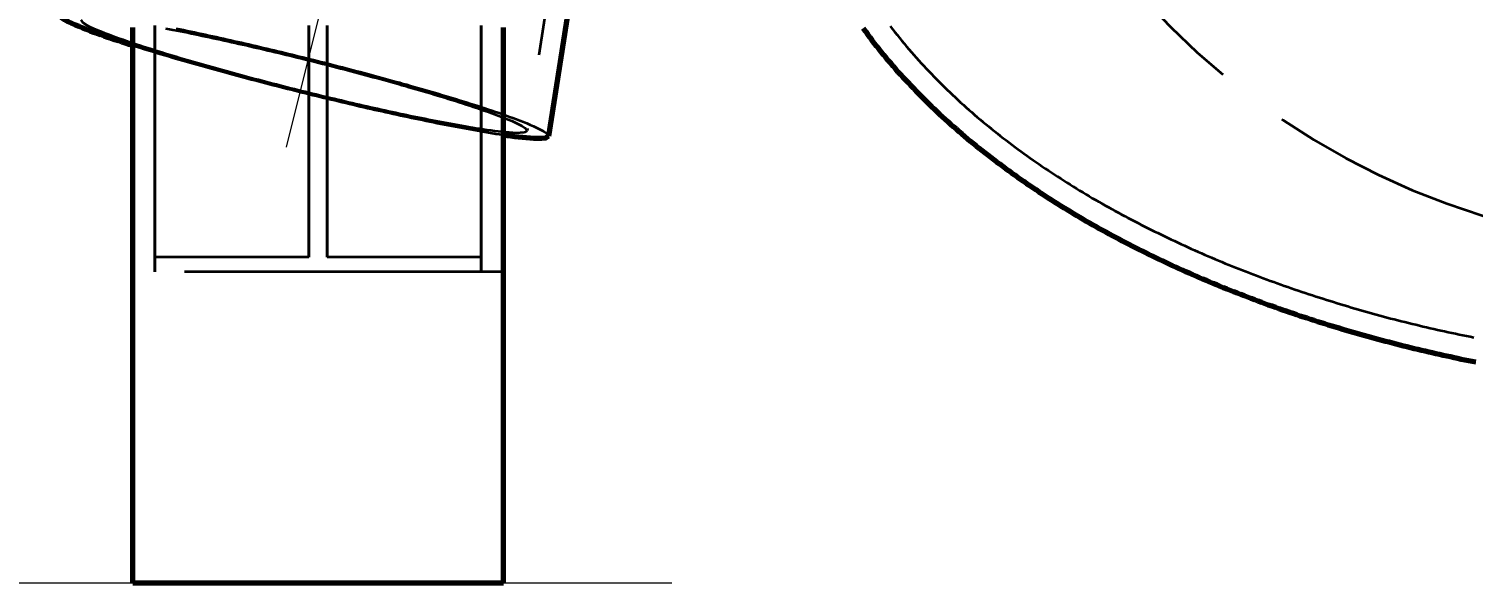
# Model space of a CAD drawing. Header units: millimetres. Extents: x 0 to 2208, y 0 to 420.
# Drawn here: x 66.48 to 85.97, y 143.77 to 151.25 of the extents above; entities that cross this region are included whole.
import ezdxf

# ---------------------------------------------------------------- set-up
doc = ezdxf.new("R2010")
doc.units = ezdxf.units.MM
doc.linetypes.add('IRAM-E-TRAZOS', pattern=[5, 4, -1])
doc.linetypes.add('IRAM-F-TRAZO-PUNTO', pattern=[20, 15, -2, 1, -2])
for name, color, linetype, lineweight in [('01-VISIBLE', 7, 'CONTINUOUS', 70), ('02-OCULTA', 4, 'IRAM-E-TRAZOS', 35), ('03-EJE', 1, 'IRAM-F-TRAZO-PUNTO', 18), ('04-COTA', 3, 'CONTINUOUS', 18)]:
    doc.layers.add(name, color=color, linetype=linetype, lineweight=lineweight)
doc.styles.add('ISO3098', font='isocpeur.ttf')
doc.dimstyles.new('FLAMA-IRAM', dxfattribs={"dimtxt": 3.5, "dimasz": 3.5, "dimexe": 2, "dimexo": 1.5, "dimgap": 1, "dimtad": 1, "dimdec": 1, "dimtxsty": 'ISO3098', "dimblk": 'IRAM_FLECHA', "dimblk1": 'IRAM_FLECHA', "dimblk2": 'IRAM_FLECHA', "dimcen": 2.5, "dimclrd": 256, "dimclre": 256, "dimclrt": 256, "dimazin": 3, "dimtfac": 1, "dimtmove": 0, "dimatfit": 3, "dimlwd": 18, "dimlwe": 18})

# ---------------------------------------------------------------- blocks, each defined once
blk = doc.blocks.new('IRAM_FLECHA')
blk.add_solid([(0, 0), (-1, 0.125), (-1, -0.125)])

msp = doc.modelspace()

# ---------------------------------------------------------------- linework, layer by layer
at = {"layer": '01-VISIBLE'}
for p, q in [((74.693, 157.496), (73.495, 149.798)), ((72.884, 143.766), (67.884, 143.766))]:
    msp.add_line(p, q, dxfattribs=at)
for points in [[(67.311, 151.218), (67.261, 151.237), (67.211, 151.257), (67.161, 151.277), (67.112, 151.299), (67.063, 151.321), (67.015, 151.344), (66.968, 151.37), (66.924, 151.4), (66.897, 151.443)], [(67.884, 151.021), (67.836, 151.036), (67.788, 151.052), (67.74, 151.068), (67.692, 151.084), (67.644, 151.1), (67.596, 151.116), (67.548, 151.132), (67.501, 151.149), (67.453, 151.166), (67.405, 151.183), (67.358, 151.2), (67.311, 151.218)], [(67.884, 143.766), (67.884, 143.841), (67.884, 143.916), (67.884, 143.991), (67.884, 144.066), (67.884, 144.141), (67.884, 144.216), (67.884, 144.291), (67.884, 144.366), (67.884, 144.441), (67.884, 144.516), (67.884, 144.591), (67.884, 144.666), (67.884, 144.741), (67.884, 144.816), (67.884, 144.891), (67.884, 144.966), (67.884, 145.041), (67.884, 145.116), (67.884, 145.191), (67.884, 145.266), (67.884, 145.341), (67.884, 145.416), (67.884, 145.491), (67.884, 145.566), (67.884, 145.641), (67.884, 145.716), (67.884, 145.791), (67.884, 145.866), (67.884, 145.941), (67.884, 146.016), (67.884, 146.091), (67.884, 146.166), (67.884, 146.241), (67.884, 146.316), (67.884, 146.391), (67.884, 146.466), (67.884, 146.541), (67.884, 146.616), (67.884, 146.691), (67.884, 146.766), (67.884, 146.841), (67.884, 146.916), (67.884, 146.991), (67.884, 147.066), (67.884, 147.141), (67.884, 147.216), (67.884, 147.291), (67.884, 147.366), (67.884, 147.441), (67.884, 147.516), (67.884, 147.591), (67.884, 147.666), (67.884, 147.741), (67.884, 147.816), (67.884, 147.891), (67.884, 147.966), (67.884, 148.041), (67.884, 148.116), (67.884, 148.191), (67.884, 148.266), (67.884, 148.341), (67.884, 148.416), (67.884, 148.491), (67.884, 148.566), (67.884, 148.641), (67.884, 148.716), (67.884, 148.791), (67.884, 148.866), (67.884, 148.941), (67.884, 149.016), (67.884, 149.091), (67.884, 149.166), (67.884, 149.241), (67.884, 149.316), (67.884, 149.391), (67.884, 149.466), (67.884, 149.541), (67.884, 149.616), (67.884, 149.691), (67.884, 149.766), (67.884, 149.841), (67.884, 149.916), (67.884, 149.991), (67.884, 150.066), (67.884, 150.141), (67.884, 150.216), (67.884, 150.291), (67.884, 150.366), (67.884, 150.441), (67.884, 150.516), (67.884, 150.591), (67.884, 150.666), (67.884, 150.741), (67.884, 150.816), (67.884, 150.891), (67.884, 150.966), (67.884, 151.041), (67.884, 151.116), (67.884, 151.191), (67.884, 151.266)], [(72.884, 143.766), (72.884, 143.841), (72.884, 143.916), (72.884, 143.991), (72.884, 144.066), (72.884, 144.141), (72.884, 144.216), (72.884, 144.291), (72.884, 144.366), (72.884, 144.441), (72.884, 144.516), (72.884, 144.591), (72.884, 144.666), (72.884, 144.741), (72.884, 144.816), (72.884, 144.891), (72.884, 144.966), (72.884, 145.041), (72.884, 145.116), (72.884, 145.191), (72.884, 145.266), (72.884, 145.341), (72.884, 145.416), (72.884, 145.491), (72.884, 145.566), (72.884, 145.641), (72.884, 145.716), (72.884, 145.791), (72.884, 145.866), (72.884, 145.941), (72.884, 146.016), (72.884, 146.091), (72.884, 146.166), (72.884, 146.241), (72.884, 146.316), (72.884, 146.391), (72.884, 146.466), (72.884, 146.541), (72.884, 146.616), (72.884, 146.691), (72.884, 146.766), (72.884, 146.841), (72.884, 146.916), (72.884, 146.991), (72.884, 147.066), (72.884, 147.141), (72.884, 147.216), (72.884, 147.291), (72.884, 147.366), (72.884, 147.441), (72.884, 147.516), (72.884, 147.591), (72.884, 147.666), (72.884, 147.741), (72.884, 147.816), (72.884, 147.891), (72.884, 147.966), (72.884, 148.041), (72.884, 148.116), (72.884, 148.191), (72.884, 148.266), (72.884, 148.341), (72.884, 148.416), (72.884, 148.491), (72.884, 148.566), (72.884, 148.641), (72.884, 148.716), (72.884, 148.791), (72.884, 148.866), (72.884, 148.941), (72.884, 149.016), (72.884, 149.091), (72.884, 149.166), (72.884, 149.241), (72.884, 149.316), (72.884, 149.391), (72.884, 149.466), (72.884, 149.541), (72.884, 149.616), (72.884, 149.691), (72.884, 149.766), (72.884, 149.841), (72.884, 149.916), (72.884, 149.991), (72.884, 150.066), (72.884, 150.141), (72.884, 150.216), (72.884, 150.291), (72.884, 150.366), (72.884, 150.441), (72.884, 150.516), (72.884, 150.591), (72.884, 150.666), (72.884, 150.741), (72.884, 150.816), (72.884, 150.891), (72.884, 150.966), (72.884, 151.041), (72.884, 151.116), (72.884, 151.191), (72.884, 151.266)], [(77.737, 151.255), (77.767, 151.215), (77.796, 151.174), (77.826, 151.134), (77.856, 151.094), (77.887, 151.055), (77.918, 151.015), (77.949, 150.976), (77.98, 150.937), (78.012, 150.898), (78.044, 150.859), (78.076, 150.821), (78.109, 150.783), (78.141, 150.745), (78.174, 150.707), (78.207, 150.669), (78.241, 150.632), (78.275, 150.595), (78.308, 150.558), (78.343, 150.521), (78.377, 150.485), (78.411, 150.449), (78.446, 150.412), (78.481, 150.377), (78.516, 150.341), (78.552, 150.305), (78.587, 150.27), (78.623, 150.235), (78.659, 150.2), (78.695, 150.166), (78.732, 150.131), (78.768, 150.097), (78.805, 150.063), (78.842, 150.029), (78.879, 149.995), (78.917, 149.962), (78.954, 149.929), (78.992, 149.896), (79.03, 149.863), (79.068, 149.83), (79.106, 149.798), (79.144, 149.765), (79.183, 149.733), (79.221, 149.702), (79.26, 149.67), (79.299, 149.638), (79.338, 149.607), (79.378, 149.576), (79.417, 149.545), (79.457, 149.515), (79.497, 149.484), (79.537, 149.454), (79.577, 149.424), (79.617, 149.394), (79.657, 149.364), (79.698, 149.335), (79.738, 149.305), (79.779, 149.276), (79.82, 149.247), (79.861, 149.218), (79.902, 149.19), (79.943, 149.161), (79.984, 149.133), (80.026, 149.105), (80.068, 149.077), (80.109, 149.049), (80.151, 149.021), (80.193, 148.994), (80.235, 148.967), (80.277, 148.94), (80.32, 148.913), (80.362, 148.886), (80.405, 148.86), (80.447, 148.833), (80.49, 148.807), (80.533, 148.781), (80.576, 148.755), (80.619, 148.729), (80.662, 148.704), (80.705, 148.679), (80.748, 148.653), (80.792, 148.628), (80.835, 148.604), (80.879, 148.579), (80.923, 148.554), (80.966, 148.53), (81.01, 148.506), (81.054, 148.482), (81.098, 148.458), (81.142, 148.434), (81.187, 148.411), (81.231, 148.387), (81.275, 148.364), (81.32, 148.341), (81.364, 148.318), (81.409, 148.295), (81.454, 148.273), (81.499, 148.25), (81.544, 148.228), (81.588, 148.206), (81.634, 148.184), (81.679, 148.162), (81.724, 148.14), (81.769, 148.119), (81.814, 148.098), (81.86, 148.076), (81.905, 148.055), (81.951, 148.034), (81.996, 148.014), (82.042, 147.993), (82.088, 147.972), (82.134, 147.952), (82.179, 147.932), (82.225, 147.912), (82.271, 147.892), (82.317, 147.872), (82.364, 147.853), (82.41, 147.833), (82.456, 147.814), (82.502, 147.795), (82.549, 147.776), (82.595, 147.757), (82.642, 147.738), (82.688, 147.72), (82.735, 147.701), (82.781, 147.683), (82.828, 147.665), (82.875, 147.647), (82.922, 147.629), (82.968, 147.611), (83.015, 147.593), (83.062, 147.576), (83.109, 147.558), (83.156, 147.541), (83.203, 147.524), (83.251, 147.507), (83.298, 147.49), (83.345, 147.474), (83.392, 147.457), (83.44, 147.441), (83.487, 147.424), (83.535, 147.408), (83.582, 147.392), (83.63, 147.376), (83.677, 147.361), (83.725, 147.345), (83.772, 147.33), (83.82, 147.314), (83.868, 147.299), (83.916, 147.284), (83.963, 147.269), (84.011, 147.254), (84.059, 147.239), (84.107, 147.225), (84.155, 147.21), (84.203, 147.196), (84.251, 147.182), (84.299, 147.168), (84.347, 147.154), (84.396, 147.14), (84.444, 147.126), (84.492, 147.112), (84.54, 147.099), (84.589, 147.086), (84.637, 147.072), (84.685, 147.059), (84.734, 147.046), (84.782, 147.034), (84.831, 147.021), (84.879, 147.008), (84.928, 146.996), (84.976, 146.983), (85.025, 146.971), (85.073, 146.959), (85.122, 146.947), (85.171, 146.935), (85.219, 146.923), (85.268, 146.912), (85.317, 146.9), (85.366, 146.889), (85.415, 146.877), (85.463, 146.866), (85.512, 146.855), (85.561, 146.844), (85.61, 146.833), (85.659, 146.823), (85.708, 146.812), (85.757, 146.802), (85.806, 146.791), (85.855, 146.781), (85.904, 146.771), (85.953, 146.761), (86.002, 146.751)], [(73.495, 149.798), (73.453, 149.773), (73.401, 149.767), (73.349, 149.766), (73.297, 149.768), (73.245, 149.771), (73.194, 149.775), (73.142, 149.78), (73.09, 149.786), (73.039, 149.792), (72.987, 149.798), (72.936, 149.805), (72.884, 149.813)]]:
    msp.add_lwpolyline(points, dxfattribs=at)
at = {"layer": '02-OCULTA'}
for p, q in [((76.284, 169.665), (73.204, 149.87)), ((70.259, 148.166), (68.184, 148.166)), ((72.584, 148.166), (70.509, 148.166)), ((72.884, 147.966), (67.884, 147.966)), ((72.584, 147.966), (68.184, 147.966))]:
    msp.add_line(p, q, dxfattribs=at)
for points in [[(67.565, 151.165), (67.514, 151.185), (67.463, 151.205), (67.412, 151.226), (67.362, 151.249), (67.312, 151.272), (67.264, 151.298), (67.217, 151.327), (67.188, 151.37)], [(67.884, 151.266), (67.884, 151.191), (67.884, 151.116), (67.884, 151.041), (67.884, 150.966), (67.884, 150.891), (67.884, 150.816), (67.884, 150.741), (67.884, 150.666), (67.884, 150.591), (67.884, 150.516), (67.884, 150.441), (67.884, 150.366), (67.884, 150.291), (67.884, 150.216), (67.884, 150.141), (67.884, 150.066), (67.884, 149.991), (67.884, 149.916), (67.884, 149.841), (67.884, 149.766), (67.884, 149.691), (67.884, 149.616), (67.884, 149.541), (67.884, 149.466), (67.884, 149.391), (67.884, 149.316), (67.884, 149.241), (67.884, 149.166), (67.884, 149.091), (67.884, 149.016), (67.884, 148.941), (67.884, 148.866), (67.884, 148.791), (67.884, 148.716), (67.884, 148.641), (67.884, 148.566), (67.884, 148.491), (67.884, 148.416), (67.884, 148.341), (67.884, 148.266), (67.884, 148.191), (67.884, 148.116), (67.884, 148.041), (67.884, 147.966), (67.884, 147.891), (67.884, 147.816), (67.884, 147.741), (67.884, 147.666), (67.884, 147.591), (67.884, 147.516), (67.884, 147.441), (67.884, 147.366), (67.884, 147.291), (67.884, 147.216), (67.884, 147.141), (67.884, 147.066), (67.884, 146.991), (67.884, 146.916), (67.884, 146.841), (67.884, 146.766), (67.884, 146.691), (67.884, 146.616), (67.884, 146.541), (67.884, 146.466), (67.884, 146.391), (67.884, 146.316), (67.884, 146.241), (67.884, 146.166), (67.884, 146.091), (67.884, 146.016), (67.884, 145.941), (67.884, 145.866), (67.884, 145.791), (67.884, 145.716), (67.884, 145.641), (67.884, 145.566), (67.884, 145.491), (67.884, 145.416), (67.884, 145.341), (67.884, 145.266), (67.884, 145.191), (67.884, 145.116), (67.884, 145.041), (67.884, 144.966), (67.884, 144.891), (67.884, 144.816), (67.884, 144.741), (67.884, 144.666), (67.884, 144.591), (67.884, 144.516), (67.884, 144.441), (67.884, 144.366), (67.884, 144.291), (67.884, 144.216), (67.884, 144.141), (67.884, 144.066), (67.884, 143.991), (67.884, 143.916), (67.884, 143.841), (67.884, 143.766)], [(67.884, 147.966), (67.884, 148.02), (67.884, 148.074), (67.884, 148.128), (67.884, 148.182), (67.884, 148.236), (67.884, 148.29), (67.884, 148.344), (67.884, 148.398), (67.884, 148.452), (67.884, 148.506), (67.884, 148.56), (67.884, 148.614), (67.884, 148.668), (67.884, 148.722), (67.884, 148.776), (67.884, 148.83), (67.884, 148.884), (67.884, 148.938), (67.884, 148.992), (67.884, 149.046), (67.884, 149.1), (67.884, 149.154), (67.884, 149.208), (67.884, 149.262), (67.884, 149.316), (67.884, 149.37), (67.884, 149.424), (67.884, 149.478), (67.884, 149.532), (67.884, 149.586), (67.884, 149.64), (67.884, 149.694), (67.884, 149.748), (67.884, 149.802), (67.884, 149.856), (67.884, 149.91), (67.884, 149.964), (67.884, 150.018), (67.884, 150.072), (67.884, 150.126), (67.884, 150.18), (67.884, 150.234), (67.884, 150.288), (67.884, 150.342), (67.884, 150.396), (67.884, 150.45), (67.884, 150.504), (67.884, 150.558), (67.884, 150.612), (67.884, 150.666), (67.884, 150.72), (67.884, 150.774), (67.884, 150.828), (67.884, 150.882), (67.884, 150.936), (67.884, 150.99), (67.884, 151.044), (67.884, 151.098), (67.884, 151.152), (67.884, 151.206), (67.884, 151.26)], [(67.884, 151.26), (67.884, 151.206), (67.884, 151.152), (67.884, 151.098), (67.884, 151.044), (67.884, 150.99), (67.884, 150.936), (67.884, 150.882), (67.884, 150.828), (67.884, 150.774), (67.884, 150.72), (67.884, 150.666), (67.884, 150.612), (67.884, 150.558), (67.884, 150.504), (67.884, 150.45), (67.884, 150.396), (67.884, 150.342), (67.884, 150.288), (67.884, 150.234), (67.884, 150.18), (67.884, 150.126), (67.884, 150.072), (67.884, 150.018), (67.884, 149.964), (67.884, 149.91), (67.884, 149.856), (67.884, 149.802), (67.884, 149.748), (67.884, 149.694), (67.884, 149.64), (67.884, 149.586), (67.884, 149.532), (67.884, 149.478), (67.884, 149.424), (67.884, 149.37), (67.884, 149.316), (67.884, 149.262), (67.884, 149.208), (67.884, 149.154), (67.884, 149.1), (67.884, 149.046), (67.884, 148.992), (67.884, 148.938), (67.884, 148.884), (67.884, 148.83), (67.884, 148.776), (67.884, 148.722), (67.884, 148.668), (67.884, 148.614), (67.884, 148.56), (67.884, 148.506), (67.884, 148.452), (67.884, 148.398), (67.884, 148.344), (67.884, 148.29), (67.884, 148.236), (67.884, 148.182), (67.884, 148.128), (67.884, 148.074), (67.884, 148.02), (67.884, 147.966)], [(68.184, 148.166), (68.184, 148.219), (68.184, 148.272), (68.184, 148.325), (68.184, 148.378), (68.184, 148.431), (68.184, 148.484), (68.184, 148.537), (68.184, 148.59), (68.184, 148.643), (68.184, 148.696), (68.184, 148.749), (68.184, 148.802), (68.184, 148.855), (68.184, 148.908), (68.184, 148.961), (68.184, 149.014), (68.184, 149.067), (68.184, 149.12), (68.184, 149.173), (68.184, 149.226), (68.184, 149.279), (68.184, 149.332), (68.184, 149.385), (68.184, 149.438), (68.184, 149.491), (68.184, 149.544), (68.184, 149.597), (68.184, 149.65), (68.184, 149.703), (68.184, 149.756), (68.184, 149.809), (68.184, 149.862), (68.184, 149.915), (68.184, 149.968), (68.184, 150.021), (68.184, 150.074), (68.184, 150.127), (68.184, 150.18), (68.184, 150.233), (68.184, 150.286), (68.184, 150.339), (68.184, 150.392), (68.184, 150.445), (68.184, 150.498), (68.184, 150.551), (68.184, 150.604), (68.184, 150.657), (68.184, 150.71), (68.184, 150.763), (68.184, 150.816), (68.184, 150.869), (68.184, 150.922), (68.184, 150.975), (68.184, 151.028), (68.184, 151.081), (68.184, 151.134), (68.184, 151.187), (68.184, 151.24), (68.184, 151.293)], [(68.184, 151.293), (68.184, 151.24), (68.184, 151.187), (68.184, 151.134), (68.184, 151.081), (68.184, 151.028), (68.184, 150.975), (68.184, 150.922), (68.184, 150.869), (68.184, 150.816), (68.184, 150.763), (68.184, 150.71), (68.184, 150.657), (68.184, 150.604), (68.184, 150.551), (68.184, 150.498), (68.184, 150.445), (68.184, 150.392), (68.184, 150.339), (68.184, 150.286), (68.184, 150.233), (68.184, 150.18), (68.184, 150.127), (68.184, 150.074), (68.184, 150.021), (68.184, 149.968), (68.184, 149.915), (68.184, 149.862), (68.184, 149.809), (68.184, 149.756), (68.184, 149.703), (68.184, 149.65), (68.184, 149.597), (68.184, 149.544), (68.184, 149.491), (68.184, 149.438), (68.184, 149.385), (68.184, 149.332), (68.184, 149.279), (68.184, 149.226), (68.184, 149.173), (68.184, 149.12), (68.184, 149.067), (68.184, 149.014), (68.184, 148.961), (68.184, 148.908), (68.184, 148.855), (68.184, 148.802), (68.184, 148.749), (68.184, 148.696), (68.184, 148.643), (68.184, 148.59), (68.184, 148.537), (68.184, 148.484), (68.184, 148.431), (68.184, 148.378), (68.184, 148.325), (68.184, 148.272), (68.184, 148.219), (68.184, 148.166)], [(68.184, 147.966), (68.184, 148.02), (68.184, 148.074), (68.184, 148.128), (68.184, 148.182), (68.184, 148.236), (68.184, 148.29), (68.184, 148.344), (68.184, 148.398), (68.184, 148.452), (68.184, 148.506), (68.184, 148.56), (68.184, 148.614), (68.184, 148.668), (68.184, 148.722), (68.184, 148.776), (68.184, 148.83), (68.184, 148.884), (68.184, 148.938), (68.184, 148.992), (68.184, 149.046), (68.184, 149.1), (68.184, 149.154), (68.184, 149.208), (68.184, 149.262), (68.184, 149.316), (68.184, 149.37), (68.184, 149.424), (68.184, 149.478), (68.184, 149.532), (68.184, 149.586), (68.184, 149.64), (68.184, 149.694), (68.184, 149.748), (68.184, 149.802), (68.184, 149.856), (68.184, 149.91), (68.184, 149.964), (68.184, 150.018), (68.184, 150.072), (68.184, 150.126), (68.184, 150.18), (68.184, 150.234), (68.184, 150.288), (68.184, 150.342), (68.184, 150.396), (68.184, 150.45), (68.184, 150.504), (68.184, 150.558), (68.184, 150.612), (68.184, 150.666), (68.184, 150.72), (68.184, 150.774), (68.184, 150.828), (68.184, 150.882), (68.184, 150.936), (68.184, 150.99), (68.184, 151.044), (68.184, 151.098), (68.184, 151.152), (68.184, 151.206), (68.184, 151.26)], [(68.184, 151.26), (68.184, 151.206), (68.184, 151.152), (68.184, 151.098), (68.184, 151.044), (68.184, 150.99), (68.184, 150.936), (68.184, 150.882), (68.184, 150.828), (68.184, 150.774), (68.184, 150.72), (68.184, 150.666), (68.184, 150.612), (68.184, 150.558), (68.184, 150.504), (68.184, 150.45), (68.184, 150.396), (68.184, 150.342), (68.184, 150.288), (68.184, 150.234), (68.184, 150.18), (68.184, 150.126), (68.184, 150.072), (68.184, 150.018), (68.184, 149.964), (68.184, 149.91), (68.184, 149.856), (68.184, 149.802), (68.184, 149.748), (68.184, 149.694), (68.184, 149.64), (68.184, 149.586), (68.184, 149.532), (68.184, 149.478), (68.184, 149.424), (68.184, 149.37), (68.184, 149.316), (68.184, 149.262), (68.184, 149.208), (68.184, 149.154), (68.184, 149.1), (68.184, 149.046), (68.184, 148.992), (68.184, 148.938), (68.184, 148.884), (68.184, 148.83), (68.184, 148.776), (68.184, 148.722), (68.184, 148.668), (68.184, 148.614), (68.184, 148.56), (68.184, 148.506), (68.184, 148.452), (68.184, 148.398), (68.184, 148.344), (68.184, 148.29), (68.184, 148.236), (68.184, 148.182), (68.184, 148.128), (68.184, 148.074), (68.184, 148.02), (68.184, 147.966)], [(68.329, 151.254), (68.379, 151.245), (68.428, 151.235), (68.478, 151.225), (68.527, 151.216), (68.577, 151.206), (68.626, 151.196), (68.675, 151.186), (68.725, 151.175), (68.774, 151.165), (68.823, 151.155), (68.873, 151.144), (68.922, 151.134), (68.971, 151.123), (69.02, 151.113), (69.07, 151.102), (69.119, 151.091), (69.168, 151.08), (69.217, 151.069), (69.267, 151.058), (69.316, 151.047), (69.365, 151.036), (69.414, 151.025), (69.463, 151.014), (69.512, 151.002), (69.561, 150.991), (69.61, 150.98), (69.66, 150.968), (69.709, 150.957), (69.758, 150.945), (69.807, 150.933), (69.856, 150.922), (69.905, 150.91), (69.954, 150.898), (70.003, 150.886), (70.052, 150.874), (70.101, 150.862), (70.149, 150.85), (70.198, 150.838), (70.247, 150.826), (70.296, 150.814), (70.345, 150.801), (70.394, 150.789), (70.443, 150.777), (70.492, 150.764), (70.54, 150.752), (70.589, 150.739), (70.638, 150.726), (70.687, 150.714), (70.736, 150.701), (70.784, 150.688), (70.833, 150.675), (70.882, 150.663), (70.931, 150.65), (70.979, 150.637), (71.028, 150.624), (71.077, 150.61), (71.125, 150.597), (71.174, 150.584), (71.222, 150.571), (71.271, 150.557), (71.32, 150.544), (71.368, 150.53), (71.417, 150.517), (71.465, 150.503), (71.514, 150.489), (71.562, 150.476), (71.611, 150.462), (71.659, 150.448), (71.707, 150.434), (71.756, 150.42), (71.804, 150.406), (71.853, 150.391), (71.901, 150.377), (71.949, 150.362), (71.997, 150.348), (72.046, 150.333), (72.094, 150.319), (72.142, 150.304), (72.19, 150.289), (72.238, 150.274), (72.286, 150.258), (72.334, 150.243), (72.382, 150.227), (72.43, 150.212), (72.478, 150.196), (72.526, 150.18), (72.573, 150.164), (72.621, 150.147), (72.669, 150.131), (72.716, 150.114), (72.763, 150.096), (72.811, 150.079), (72.858, 150.061), (72.905, 150.043), (72.951, 150.024), (72.998, 150.004), (73.044, 149.983), (73.089, 149.961), (73.134, 149.938), (73.176, 149.91), (73.204, 149.87)], [(68.472, 151.252), (68.521, 151.242), (68.57, 151.232), (68.619, 151.222), (68.668, 151.211), (68.717, 151.201), (68.766, 151.191), (68.815, 151.18), (68.864, 151.17), (68.913, 151.159), (68.962, 151.148), (69.01, 151.138), (69.059, 151.127), (69.108, 151.116), (69.157, 151.105), (69.206, 151.094), (69.255, 151.083), (69.303, 151.072), (69.352, 151.061), (69.401, 151.05), (69.45, 151.039), (69.498, 151.027), (69.547, 151.016), (69.596, 151.005), (69.645, 150.993), (69.693, 150.982), (69.742, 150.97), (69.791, 150.958), (69.839, 150.947), (69.888, 150.935), (69.936, 150.923), (69.985, 150.912), (70.034, 150.9), (70.082, 150.888), (70.131, 150.876), (70.179, 150.864), (70.228, 150.852), (70.277, 150.84), (70.325, 150.828), (70.374, 150.815), (70.422, 150.803), (70.471, 150.791), (70.519, 150.778), (70.568, 150.766), (70.616, 150.754), (70.664, 150.741), (70.713, 150.729), (70.761, 150.716), (70.81, 150.703), (70.858, 150.691), (70.906, 150.678), (70.955, 150.665), (71.003, 150.652), (71.052, 150.639), (71.1, 150.626), (71.148, 150.613), (71.196, 150.6), (71.245, 150.587), (71.293, 150.574), (71.341, 150.561), (71.389, 150.547), (71.438, 150.534), (71.486, 150.521), (71.534, 150.507), (71.582, 150.494), (71.63, 150.48), (71.678, 150.466), (71.727, 150.453), (71.775, 150.439), (71.823, 150.425), (71.871, 150.411), (71.919, 150.397), (71.967, 150.383), (72.015, 150.369), (72.063, 150.354), (72.111, 150.34), (72.159, 150.326), (72.206, 150.311), (72.254, 150.297), (72.302, 150.282), (72.35, 150.267), (72.398, 150.252), (72.445, 150.237), (72.493, 150.222), (72.541, 150.207), (72.588, 150.191), (72.636, 150.176), (72.683, 150.16), (72.731, 150.144), (72.778, 150.128), (72.826, 150.112), (72.873, 150.096), (72.92, 150.079), (72.967, 150.062), (73.014, 150.045), (73.061, 150.028), (73.108, 150.01), (73.154, 149.992), (73.201, 149.973), (73.247, 149.954), (73.293, 149.934), (73.338, 149.913), (73.383, 149.891), (73.427, 149.866), (73.468, 149.838), (73.495, 149.798)], [(70.259, 148.166), (70.259, 148.219), (70.259, 148.272), (70.259, 148.325), (70.259, 148.378), (70.259, 148.431), (70.259, 148.484), (70.259, 148.537), (70.259, 148.59), (70.259, 148.643), (70.259, 148.696), (70.259, 148.749), (70.259, 148.802), (70.259, 148.855), (70.259, 148.908), (70.259, 148.961), (70.259, 149.014), (70.259, 149.067), (70.259, 149.12), (70.259, 149.173), (70.259, 149.226), (70.259, 149.279), (70.259, 149.332), (70.259, 149.385), (70.259, 149.438), (70.259, 149.491), (70.259, 149.544), (70.259, 149.597), (70.259, 149.65), (70.259, 149.703), (70.259, 149.756), (70.259, 149.809), (70.259, 149.862), (70.259, 149.915), (70.259, 149.968), (70.259, 150.021), (70.259, 150.074), (70.259, 150.127), (70.259, 150.18), (70.259, 150.233), (70.259, 150.286), (70.259, 150.339), (70.259, 150.392), (70.259, 150.445), (70.259, 150.498), (70.259, 150.551), (70.259, 150.604), (70.259, 150.657), (70.259, 150.71), (70.259, 150.763), (70.259, 150.816), (70.259, 150.869), (70.259, 150.922), (70.259, 150.975), (70.259, 151.028), (70.259, 151.081), (70.259, 151.134), (70.259, 151.187), (70.259, 151.24), (70.259, 151.293)], [(70.259, 151.293), (70.259, 151.24), (70.259, 151.187), (70.259, 151.134), (70.259, 151.081), (70.259, 151.028), (70.259, 150.975), (70.259, 150.922), (70.259, 150.869), (70.259, 150.816), (70.259, 150.763), (70.259, 150.71), (70.259, 150.657), (70.259, 150.604), (70.259, 150.551), (70.259, 150.498), (70.259, 150.445), (70.259, 150.392), (70.259, 150.339), (70.259, 150.286), (70.259, 150.233), (70.259, 150.18), (70.259, 150.127), (70.259, 150.074), (70.259, 150.021), (70.259, 149.968), (70.259, 149.915), (70.259, 149.862), (70.259, 149.809), (70.259, 149.756), (70.259, 149.703), (70.259, 149.65), (70.259, 149.597), (70.259, 149.544), (70.259, 149.491), (70.259, 149.438), (70.259, 149.385), (70.259, 149.332), (70.259, 149.279), (70.259, 149.226), (70.259, 149.173), (70.259, 149.12), (70.259, 149.067), (70.259, 149.014), (70.259, 148.961), (70.259, 148.908), (70.259, 148.855), (70.259, 148.802), (70.259, 148.749), (70.259, 148.696), (70.259, 148.643), (70.259, 148.59), (70.259, 148.537), (70.259, 148.484), (70.259, 148.431), (70.259, 148.378), (70.259, 148.325), (70.259, 148.272), (70.259, 148.219), (70.259, 148.166)], [(70.509, 148.166), (70.509, 148.219), (70.509, 148.272), (70.509, 148.325), (70.509, 148.378), (70.509, 148.431), (70.509, 148.484), (70.509, 148.537), (70.509, 148.59), (70.509, 148.643), (70.509, 148.696), (70.509, 148.749), (70.509, 148.802), (70.509, 148.855), (70.509, 148.908), (70.509, 148.961), (70.509, 149.014), (70.509, 149.067), (70.509, 149.12), (70.509, 149.173), (70.509, 149.226), (70.509, 149.279), (70.509, 149.332), (70.509, 149.385), (70.509, 149.438), (70.509, 149.491), (70.509, 149.544), (70.509, 149.597), (70.509, 149.65), (70.509, 149.703), (70.509, 149.756), (70.509, 149.809), (70.509, 149.862), (70.509, 149.915), (70.509, 149.968), (70.509, 150.021), (70.509, 150.074), (70.509, 150.127), (70.509, 150.18), (70.509, 150.233), (70.509, 150.286), (70.509, 150.339), (70.509, 150.392), (70.509, 150.445), (70.509, 150.498), (70.509, 150.551), (70.509, 150.604), (70.509, 150.657), (70.509, 150.71), (70.509, 150.763), (70.509, 150.816), (70.509, 150.869), (70.509, 150.922), (70.509, 150.975), (70.509, 151.028), (70.509, 151.081), (70.509, 151.134), (70.509, 151.187), (70.509, 151.24), (70.509, 151.293)], [(70.509, 151.293), (70.509, 151.24), (70.509, 151.187), (70.509, 151.134), (70.509, 151.081), (70.509, 151.028), (70.509, 150.975), (70.509, 150.922), (70.509, 150.869), (70.509, 150.816), (70.509, 150.763), (70.509, 150.71), (70.509, 150.657), (70.509, 150.604), (70.509, 150.551), (70.509, 150.498), (70.509, 150.445), (70.509, 150.392), (70.509, 150.339), (70.509, 150.286), (70.509, 150.233), (70.509, 150.18), (70.509, 150.127), (70.509, 150.074), (70.509, 150.021), (70.509, 149.968), (70.509, 149.915), (70.509, 149.862), (70.509, 149.809), (70.509, 149.756), (70.509, 149.703), (70.509, 149.65), (70.509, 149.597), (70.509, 149.544), (70.509, 149.491), (70.509, 149.438), (70.509, 149.385), (70.509, 149.332), (70.509, 149.279), (70.509, 149.226), (70.509, 149.173), (70.509, 149.12), (70.509, 149.067), (70.509, 149.014), (70.509, 148.961), (70.509, 148.908), (70.509, 148.855), (70.509, 148.802), (70.509, 148.749), (70.509, 148.696), (70.509, 148.643), (70.509, 148.59), (70.509, 148.537), (70.509, 148.484), (70.509, 148.431), (70.509, 148.378), (70.509, 148.325), (70.509, 148.272), (70.509, 148.219), (70.509, 148.166)], [(72.584, 148.166), (72.584, 148.219), (72.584, 148.272), (72.584, 148.325), (72.584, 148.378), (72.584, 148.431), (72.584, 148.484), (72.584, 148.537), (72.584, 148.59), (72.584, 148.643), (72.584, 148.696), (72.584, 148.749), (72.584, 148.802), (72.584, 148.855), (72.584, 148.908), (72.584, 148.961), (72.584, 149.014), (72.584, 149.067), (72.584, 149.12), (72.584, 149.173), (72.584, 149.226), (72.584, 149.279), (72.584, 149.332), (72.584, 149.385), (72.584, 149.438), (72.584, 149.491), (72.584, 149.544), (72.584, 149.597), (72.584, 149.65), (72.584, 149.703), (72.584, 149.756), (72.584, 149.809), (72.584, 149.862), (72.584, 149.915), (72.584, 149.968), (72.584, 150.021), (72.584, 150.074), (72.584, 150.127), (72.584, 150.18), (72.584, 150.233), (72.584, 150.286), (72.584, 150.339), (72.584, 150.392), (72.584, 150.445), (72.584, 150.498), (72.584, 150.551), (72.584, 150.604), (72.584, 150.657), (72.584, 150.71), (72.584, 150.763), (72.584, 150.816), (72.584, 150.869), (72.584, 150.922), (72.584, 150.975), (72.584, 151.028), (72.584, 151.081), (72.584, 151.134), (72.584, 151.187), (72.584, 151.24), (72.584, 151.293)], [(72.584, 151.293), (72.584, 151.24), (72.584, 151.187), (72.584, 151.134), (72.584, 151.081), (72.584, 151.028), (72.584, 150.975), (72.584, 150.922), (72.584, 150.869), (72.584, 150.816), (72.584, 150.763), (72.584, 150.71), (72.584, 150.657), (72.584, 150.604), (72.584, 150.551), (72.584, 150.498), (72.584, 150.445), (72.584, 150.392), (72.584, 150.339), (72.584, 150.286), (72.584, 150.233), (72.584, 150.18), (72.584, 150.127), (72.584, 150.074), (72.584, 150.021), (72.584, 149.968), (72.584, 149.915), (72.584, 149.862), (72.584, 149.809), (72.584, 149.756), (72.584, 149.703), (72.584, 149.65), (72.584, 149.597), (72.584, 149.544), (72.584, 149.491), (72.584, 149.438), (72.584, 149.385), (72.584, 149.332), (72.584, 149.279), (72.584, 149.226), (72.584, 149.173), (72.584, 149.12), (72.584, 149.067), (72.584, 149.014), (72.584, 148.961), (72.584, 148.908), (72.584, 148.855), (72.584, 148.802), (72.584, 148.749), (72.584, 148.696), (72.584, 148.643), (72.584, 148.59), (72.584, 148.537), (72.584, 148.484), (72.584, 148.431), (72.584, 148.378), (72.584, 148.325), (72.584, 148.272), (72.584, 148.219), (72.584, 148.166)], [(72.584, 147.966), (72.584, 148.02), (72.584, 148.074), (72.584, 148.128), (72.584, 148.182), (72.584, 148.236), (72.584, 148.29), (72.584, 148.344), (72.584, 148.398), (72.584, 148.452), (72.584, 148.506), (72.584, 148.56), (72.584, 148.614), (72.584, 148.668), (72.584, 148.722), (72.584, 148.776), (72.584, 148.83), (72.584, 148.884), (72.584, 148.938), (72.584, 148.992), (72.584, 149.046), (72.584, 149.1), (72.584, 149.154), (72.584, 149.208), (72.584, 149.262), (72.584, 149.316), (72.584, 149.37), (72.584, 149.424), (72.584, 149.478), (72.584, 149.532), (72.584, 149.586), (72.584, 149.64), (72.584, 149.694), (72.584, 149.748), (72.584, 149.802), (72.584, 149.856), (72.584, 149.91), (72.584, 149.964), (72.584, 150.018), (72.584, 150.072), (72.584, 150.126), (72.584, 150.18), (72.584, 150.234), (72.584, 150.288), (72.584, 150.342), (72.584, 150.396), (72.584, 150.45), (72.584, 150.504), (72.584, 150.558), (72.584, 150.612), (72.584, 150.666), (72.584, 150.72), (72.584, 150.774), (72.584, 150.828), (72.584, 150.882), (72.584, 150.936), (72.584, 150.99), (72.584, 151.044), (72.584, 151.098), (72.584, 151.152), (72.584, 151.206), (72.584, 151.26)], [(72.584, 151.26), (72.584, 151.206), (72.584, 151.152), (72.584, 151.098), (72.584, 151.044), (72.584, 150.99), (72.584, 150.936), (72.584, 150.882), (72.584, 150.828), (72.584, 150.774), (72.584, 150.72), (72.584, 150.666), (72.584, 150.612), (72.584, 150.558), (72.584, 150.504), (72.584, 150.45), (72.584, 150.396), (72.584, 150.342), (72.584, 150.288), (72.584, 150.234), (72.584, 150.18), (72.584, 150.126), (72.584, 150.072), (72.584, 150.018), (72.584, 149.964), (72.584, 149.91), (72.584, 149.856), (72.584, 149.802), (72.584, 149.748), (72.584, 149.694), (72.584, 149.64), (72.584, 149.586), (72.584, 149.532), (72.584, 149.478), (72.584, 149.424), (72.584, 149.37), (72.584, 149.316), (72.584, 149.262), (72.584, 149.208), (72.584, 149.154), (72.584, 149.1), (72.584, 149.046), (72.584, 148.992), (72.584, 148.938), (72.584, 148.884), (72.584, 148.83), (72.584, 148.776), (72.584, 148.722), (72.584, 148.668), (72.584, 148.614), (72.584, 148.56), (72.584, 148.506), (72.584, 148.452), (72.584, 148.398), (72.584, 148.344), (72.584, 148.29), (72.584, 148.236), (72.584, 148.182), (72.584, 148.128), (72.584, 148.074), (72.584, 148.02), (72.584, 147.966)], [(72.884, 151.266), (72.884, 151.191), (72.884, 151.116), (72.884, 151.041), (72.884, 150.966), (72.884, 150.891), (72.884, 150.816), (72.884, 150.741), (72.884, 150.666), (72.884, 150.591), (72.884, 150.516), (72.884, 150.441), (72.884, 150.366), (72.884, 150.291), (72.884, 150.216), (72.884, 150.141), (72.884, 150.066), (72.884, 149.991), (72.884, 149.916), (72.884, 149.841), (72.884, 149.766), (72.884, 149.691), (72.884, 149.616), (72.884, 149.541), (72.884, 149.466), (72.884, 149.391), (72.884, 149.316), (72.884, 149.241), (72.884, 149.166), (72.884, 149.091), (72.884, 149.016), (72.884, 148.941), (72.884, 148.866), (72.884, 148.791), (72.884, 148.716), (72.884, 148.641), (72.884, 148.566), (72.884, 148.491), (72.884, 148.416), (72.884, 148.341), (72.884, 148.266), (72.884, 148.191), (72.884, 148.116), (72.884, 148.041), (72.884, 147.966), (72.884, 147.891), (72.884, 147.816), (72.884, 147.741), (72.884, 147.666), (72.884, 147.591), (72.884, 147.516), (72.884, 147.441), (72.884, 147.366), (72.884, 147.291), (72.884, 147.216), (72.884, 147.141), (72.884, 147.066), (72.884, 146.991), (72.884, 146.916), (72.884, 146.841), (72.884, 146.766), (72.884, 146.691), (72.884, 146.616), (72.884, 146.541), (72.884, 146.466), (72.884, 146.391), (72.884, 146.316), (72.884, 146.241), (72.884, 146.166), (72.884, 146.091), (72.884, 146.016), (72.884, 145.941), (72.884, 145.866), (72.884, 145.791), (72.884, 145.716), (72.884, 145.641), (72.884, 145.566), (72.884, 145.491), (72.884, 145.416), (72.884, 145.341), (72.884, 145.266), (72.884, 145.191), (72.884, 145.116), (72.884, 145.041), (72.884, 144.966), (72.884, 144.891), (72.884, 144.816), (72.884, 144.741), (72.884, 144.666), (72.884, 144.591), (72.884, 144.516), (72.884, 144.441), (72.884, 144.366), (72.884, 144.291), (72.884, 144.216), (72.884, 144.141), (72.884, 144.066), (72.884, 143.991), (72.884, 143.916), (72.884, 143.841), (72.884, 143.766)], [(72.884, 147.966), (72.884, 148.02), (72.884, 148.074), (72.884, 148.128), (72.884, 148.182), (72.884, 148.236), (72.884, 148.29), (72.884, 148.344), (72.884, 148.398), (72.884, 148.452), (72.884, 148.506), (72.884, 148.56), (72.884, 148.614), (72.884, 148.668), (72.884, 148.722), (72.884, 148.776), (72.884, 148.83), (72.884, 148.884), (72.884, 148.938), (72.884, 148.992), (72.884, 149.046), (72.884, 149.1), (72.884, 149.154), (72.884, 149.208), (72.884, 149.262), (72.884, 149.316), (72.884, 149.37), (72.884, 149.424), (72.884, 149.478), (72.884, 149.532), (72.884, 149.586), (72.884, 149.64), (72.884, 149.694), (72.884, 149.748), (72.884, 149.802), (72.884, 149.856), (72.884, 149.91), (72.884, 149.964), (72.884, 150.018), (72.884, 150.072), (72.884, 150.126), (72.884, 150.18), (72.884, 150.234), (72.884, 150.288), (72.884, 150.342), (72.884, 150.396), (72.884, 150.45), (72.884, 150.504), (72.884, 150.558), (72.884, 150.612), (72.884, 150.666), (72.884, 150.72), (72.884, 150.774), (72.884, 150.828), (72.884, 150.882), (72.884, 150.936), (72.884, 150.99), (72.884, 151.044), (72.884, 151.098), (72.884, 151.152), (72.884, 151.206), (72.884, 151.26)], [(72.884, 151.26), (72.884, 151.206), (72.884, 151.152), (72.884, 151.098), (72.884, 151.044), (72.884, 150.99), (72.884, 150.936), (72.884, 150.882), (72.884, 150.828), (72.884, 150.774), (72.884, 150.72), (72.884, 150.666), (72.884, 150.612), (72.884, 150.558), (72.884, 150.504), (72.884, 150.45), (72.884, 150.396), (72.884, 150.342), (72.884, 150.288), (72.884, 150.234), (72.884, 150.18), (72.884, 150.126), (72.884, 150.072), (72.884, 150.018), (72.884, 149.964), (72.884, 149.91), (72.884, 149.856), (72.884, 149.802), (72.884, 149.748), (72.884, 149.694), (72.884, 149.64), (72.884, 149.586), (72.884, 149.532), (72.884, 149.478), (72.884, 149.424), (72.884, 149.37), (72.884, 149.316), (72.884, 149.262), (72.884, 149.208), (72.884, 149.154), (72.884, 149.1), (72.884, 149.046), (72.884, 148.992), (72.884, 148.938), (72.884, 148.884), (72.884, 148.83), (72.884, 148.776), (72.884, 148.722), (72.884, 148.668), (72.884, 148.614), (72.884, 148.56), (72.884, 148.506), (72.884, 148.452), (72.884, 148.398), (72.884, 148.344), (72.884, 148.29), (72.884, 148.236), (72.884, 148.182), (72.884, 148.128), (72.884, 148.074), (72.884, 148.02), (72.884, 147.966)], [(78.104, 151.283), (78.134, 151.243), (78.165, 151.204), (78.196, 151.165), (78.228, 151.126), (78.259, 151.087), (78.291, 151.048), (78.323, 151.01), (78.355, 150.972), (78.388, 150.934), (78.421, 150.896), (78.454, 150.859), (78.487, 150.822), (78.521, 150.785), (78.555, 150.748), (78.589, 150.711), (78.623, 150.675), (78.658, 150.639), (78.693, 150.603), (78.728, 150.567), (78.763, 150.531), (78.798, 150.496), (78.834, 150.461), (78.87, 150.426), (78.906, 150.392), (78.942, 150.357), (78.979, 150.323), (79.015, 150.289), (79.052, 150.255), (79.089, 150.222), (79.126, 150.188), (79.164, 150.155), (79.202, 150.122), (79.239, 150.089), (79.277, 150.057), (79.315, 150.024), (79.354, 149.992), (79.392, 149.96), (79.431, 149.929), (79.47, 149.897), (79.509, 149.866), (79.548, 149.835), (79.587, 149.804), (79.627, 149.773), (79.666, 149.743), (79.706, 149.712), (79.746, 149.682), (79.786, 149.652), (79.826, 149.622), (79.867, 149.593), (79.907, 149.563), (79.948, 149.534), (79.988, 149.505), (80.029, 149.476), (80.07, 149.448), (80.111, 149.419), (80.153, 149.391), (80.194, 149.363), (80.236, 149.335), (80.277, 149.308), (80.319, 149.28), (80.361, 149.253), (80.403, 149.226), (80.445, 149.199), (80.487, 149.172), (80.53, 149.145), (80.572, 149.119), (80.615, 149.093), (80.657, 149.067), (80.7, 149.041), (80.743, 149.015), (80.786, 148.989), (80.829, 148.964), (80.872, 148.939), (80.916, 148.914), (80.959, 148.889), (81.003, 148.864), (81.046, 148.84), (81.09, 148.815), (81.134, 148.791), (81.178, 148.767), (81.221, 148.743), (81.266, 148.72), (81.31, 148.696), (81.354, 148.673), (81.398, 148.65), (81.443, 148.627), (81.487, 148.604), (81.532, 148.581), (81.576, 148.558), (81.621, 148.536), (81.666, 148.514), (81.711, 148.492), (81.756, 148.47), (81.801, 148.448), (81.846, 148.426), (81.891, 148.405), (81.936, 148.384), (81.981, 148.363), (82.027, 148.342), (82.072, 148.321), (82.118, 148.3), (82.163, 148.279), (82.209, 148.259), (82.255, 148.239), (82.301, 148.219), (82.347, 148.199), (82.392, 148.179), (82.438, 148.159), (82.485, 148.14), (82.531, 148.121), (82.577, 148.101), (82.623, 148.082), (82.669, 148.063), (82.716, 148.045), (82.762, 148.026), (82.809, 148.008), (82.855, 147.989), (82.902, 147.971), (82.948, 147.953), (82.995, 147.935), (83.042, 147.917), (83.089, 147.9), (83.135, 147.882), (83.182, 147.865), (83.229, 147.848), (83.276, 147.831), (83.323, 147.814), (83.371, 147.797), (83.418, 147.78), (83.465, 147.764), (83.512, 147.747), (83.559, 147.731), (83.607, 147.715), (83.654, 147.699), (83.702, 147.683), (83.749, 147.667), (83.797, 147.652), (83.844, 147.636), (83.892, 147.621), (83.939, 147.606), (83.987, 147.591), (84.035, 147.576), (84.083, 147.561), (84.13, 147.546), (84.178, 147.531), (84.226, 147.517), (84.274, 147.503), (84.322, 147.488), (84.37, 147.474), (84.418, 147.46), (84.466, 147.446), (84.514, 147.433), (84.562, 147.419), (84.61, 147.406), (84.659, 147.392), (84.707, 147.379), (84.755, 147.366), (84.803, 147.353), (84.852, 147.34), (84.9, 147.328), (84.949, 147.315), (84.997, 147.303), (85.046, 147.291), (85.094, 147.279), (85.143, 147.267), (85.191, 147.255), (85.24, 147.243), (85.288, 147.232), (85.337, 147.22), (85.386, 147.209), (85.435, 147.198), (85.483, 147.187), (85.532, 147.176), (85.581, 147.165), (85.63, 147.155), (85.679, 147.144), (85.728, 147.134), (85.777, 147.123), (85.826, 147.113), (85.875, 147.103), (85.924, 147.093), (85.973, 147.083)], [(73.204, 149.87), (73.163, 149.847), (73.113, 149.842), (73.063, 149.841), (73.013, 149.843), (72.963, 149.847), (72.913, 149.851), (72.863, 149.856), (72.813, 149.862), (72.763, 149.868), (72.714, 149.874), (72.664, 149.881), (72.614, 149.889), (72.565, 149.896), (72.515, 149.904), (72.466, 149.912), (72.416, 149.92), (72.367, 149.929), (72.318, 149.937), (72.268, 149.946), (72.219, 149.955), (72.17, 149.964), (72.12, 149.973), (72.071, 149.982), (72.022, 149.992), (71.973, 150.001), (71.923, 150.011), (71.874, 150.021), (71.825, 150.031), (71.776, 150.04), (71.727, 150.05), (71.678, 150.061), (71.629, 150.071), (71.58, 150.081), (71.531, 150.091), (71.481, 150.102), (71.432, 150.112), (71.383, 150.123), (71.334, 150.134), (71.285, 150.144), (71.237, 150.155), (71.188, 150.166), (71.139, 150.177), (71.09, 150.188), (71.041, 150.199), (70.992, 150.21), (70.943, 150.221), (70.894, 150.232), (70.845, 150.244), (70.797, 150.255), (70.748, 150.267), (70.699, 150.278), (70.65, 150.29), (70.601, 150.301), (70.553, 150.313), (70.504, 150.324), (70.455, 150.336), (70.406, 150.348), (70.358, 150.36), (70.309, 150.372), (70.26, 150.384), (70.212, 150.396), (70.163, 150.408), (70.114, 150.42), (70.066, 150.432), (70.017, 150.444), (69.969, 150.457), (69.92, 150.469), (69.871, 150.481), (69.823, 150.494), (69.774, 150.506), (69.726, 150.519), (69.677, 150.532), (69.629, 150.544), (69.58, 150.557), (69.532, 150.57), (69.483, 150.583), (69.435, 150.596), (69.386, 150.609), (69.338, 150.622), (69.29, 150.635), (69.241, 150.648), (69.193, 150.661), (69.145, 150.674), (69.096, 150.688), (69.048, 150.701), (69, 150.715), (68.951, 150.728), (68.903, 150.742), (68.855, 150.755), (68.807, 150.769), (68.758, 150.783), (68.71, 150.797), (68.662, 150.811), (68.614, 150.825), (68.566, 150.839), (68.518, 150.853), (68.47, 150.868), (68.422, 150.882), (68.374, 150.897), (68.326, 150.911), (68.278, 150.926), (68.23, 150.941), (68.182, 150.956), (68.134, 150.971), (68.087, 150.986), (68.039, 151.001), (67.991, 151.017), (67.944, 151.032), (67.896, 151.048), (67.849, 151.064), (67.801, 151.08), (67.754, 151.097), (67.706, 151.114), (67.659, 151.13), (67.612, 151.148), (67.565, 151.165)], [(72.884, 149.813), (72.834, 149.82), (72.784, 149.828), (72.734, 149.836), (72.685, 149.844), (72.635, 149.852), (72.585, 149.86), (72.535, 149.869), (72.486, 149.878), (72.436, 149.887), (72.386, 149.896), (72.337, 149.905), (72.287, 149.914), (72.237, 149.924), (72.188, 149.933), (72.138, 149.943), (72.089, 149.952), (72.039, 149.962), (71.99, 149.972), (71.94, 149.982), (71.891, 149.992), (71.841, 150.002), (71.792, 150.013), (71.743, 150.023), (71.693, 150.033), (71.644, 150.044), (71.595, 150.054), (71.545, 150.065), (71.496, 150.075), (71.447, 150.086), (71.397, 150.097), (71.348, 150.108), (71.299, 150.119), (71.249, 150.13), (71.2, 150.141), (71.151, 150.152), (71.102, 150.163), (71.052, 150.174), (71.003, 150.185), (70.954, 150.197), (70.905, 150.208), (70.856, 150.22), (70.807, 150.231), (70.758, 150.243), (70.708, 150.254), (70.659, 150.266), (70.61, 150.278), (70.561, 150.289), (70.512, 150.301), (70.463, 150.313), (70.414, 150.325), (70.365, 150.337), (70.316, 150.349), (70.267, 150.361), (70.218, 150.373), (70.169, 150.385), (70.12, 150.397), (70.071, 150.41), (70.022, 150.422), (69.973, 150.434), (69.924, 150.447), (69.875, 150.459), (69.826, 150.472), (69.777, 150.484), (69.729, 150.497), (69.68, 150.509), (69.631, 150.522), (69.582, 150.535), (69.533, 150.548), (69.484, 150.561), (69.436, 150.574), (69.387, 150.587), (69.338, 150.6), (69.289, 150.613), (69.241, 150.626), (69.192, 150.639), (69.143, 150.652), (69.095, 150.665), (69.046, 150.679), (68.997, 150.692), (68.949, 150.706), (68.9, 150.719), (68.851, 150.733), (68.803, 150.747), (68.754, 150.76), (68.706, 150.774), (68.657, 150.788), (68.609, 150.802), (68.56, 150.816), (68.512, 150.83), (68.463, 150.844), (68.415, 150.858), (68.366, 150.873), (68.318, 150.887), (68.27, 150.902), (68.221, 150.916), (68.173, 150.931), (68.125, 150.946), (68.077, 150.96), (68.028, 150.975), (67.98, 150.99), (67.932, 151.006), (67.884, 151.021)]]:
    msp.add_lwpolyline(points, dxfattribs=at)
msp.add_arc((89.134, 158.516), 10.25, 180, -90, dxfattribs=at)
msp.add_arc((89.134, 158.516), 10.25, 180, -90, dxfattribs=at)
msp.add_arc((89.134, 158.516), 10.25, 180, -90, dxfattribs=at)
at = {"layer": '03-EJE'}
msp.add_line((76.905, 177.53), (69.955, 149.651), dxfattribs=at)

# ---------------------------------------------------------------- dimensions: what is measured, and where the dimension line sits
at = {"layer": '04-COTA'}
msp.add_linear_dim(base=(55.4841, 143.7659), p1=(76.6591, 143.7659), p2=(87.4841, 216.4511), angle=90, dimstyle='FLAMA-IRAM', override={"dimlfac": 10}, dxfattribs=at).render()

doc.saveas('drawing.dxf')
